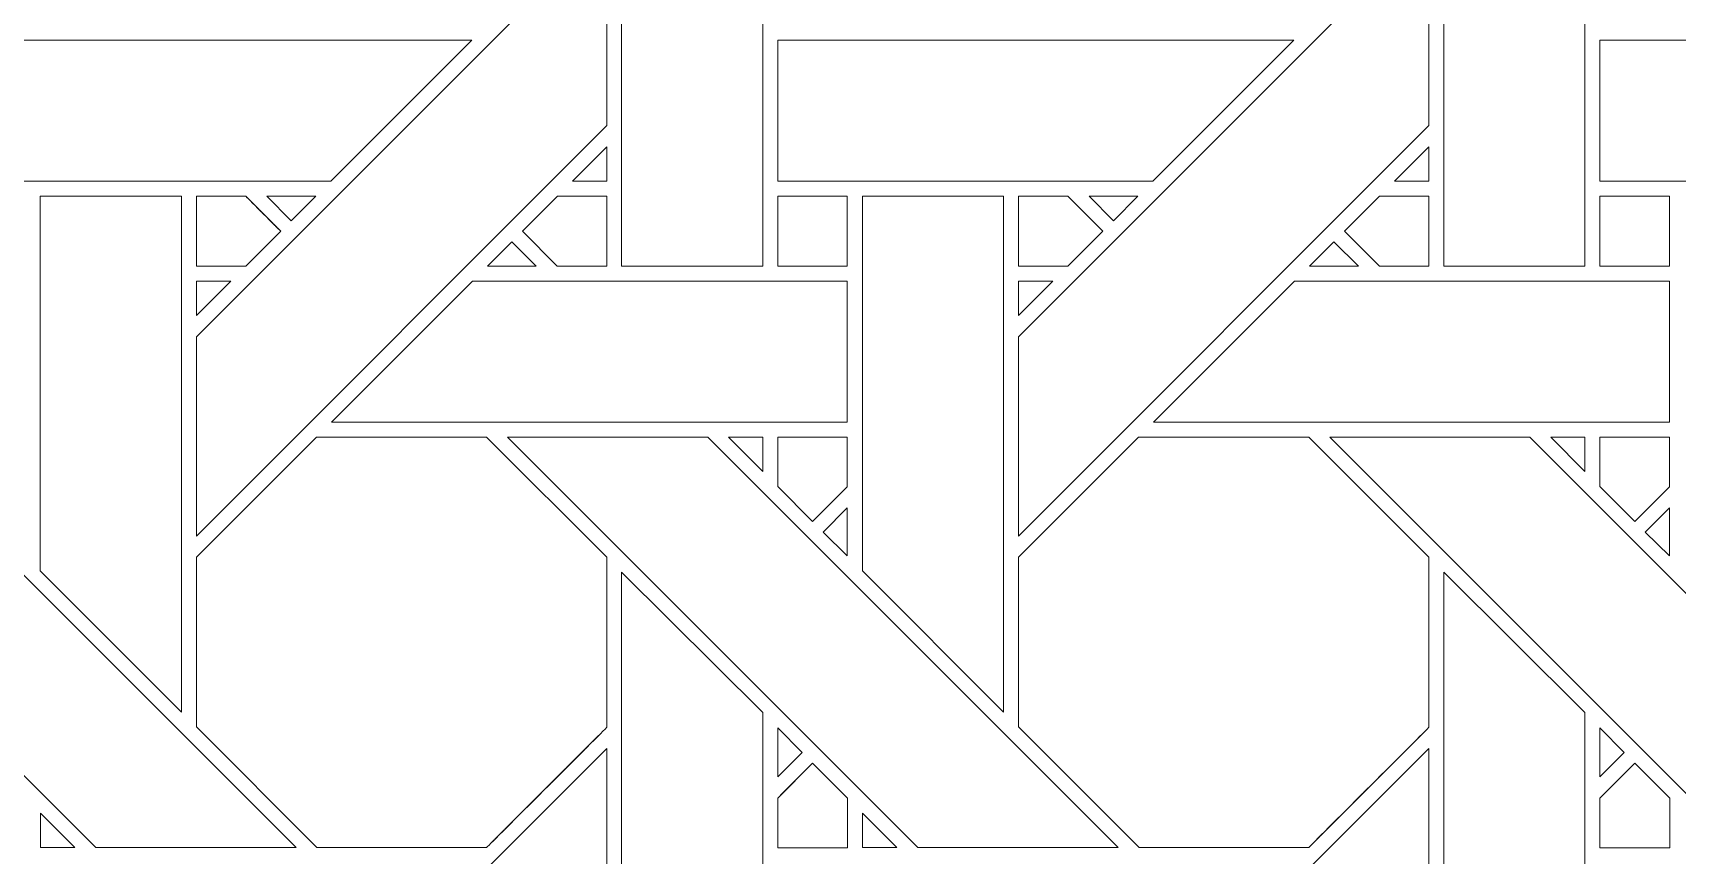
# Model space of a CAD drawing. Header units: inches. Extents: x 4.4 to 20.4, y 5.1 to 13.1.
# Drawn here: x 12.432 to 14.329, y 8.851 to 9.799 of the extents above; entities that cross this region are included whole.
import ezdxf

# ---------------------------------------------------------------- set-up
doc = ezdxf.new("R2010")
doc.units = ezdxf.units.IN
doc.header["$MEASUREMENT"] = 0
doc.layers.add('Design', color=7, linetype='Continuous', lineweight=0)

msp = doc.modelspace()

# ---------------------------------------------------------------- linework, layer by layer
at = {"layer": 'Design'}
for points, knots in [([(4.382854037814669, 13.09476386176215), (4.382854037814669, 13.09476386176215), (4.382854037814669, 5.094763861762152), (4.382854037814669, 5.094763861762152), (4.382854037814669, 5.094763861762152), (20.38285319010416, 5.094763861762152), (20.38285319010416, 5.094763861762152), (20.38285319010416, 5.094763861762152), (20.38285319010416, 13.09476386176215), (20.38285319010416, 13.09476386176215), (20.38285319010416, 13.09476386176215), (4.382854037814669, 13.09476386176215), (4.382854037814669, 13.09476386176215)], [0, 0, 0, 0, 1, 1, 1, 2, 2, 2, 3, 3, 3, 4, 4, 4, 4]), ([(5.011856282552078, 5.718260172525964), (5.011856282552078, 5.718260172525964), (19.75385687934027, 5.718260172525964), (19.75385687934027, 5.718260172525964), (19.75385687934027, 5.718260172525964), (19.75385687934027, 12.47526755099818), (19.75385687934027, 12.47526755099818), (19.75385687934027, 12.47526755099818), (5.011856282552078, 12.47526755099818), (5.011856282552078, 12.47526755099818), (5.011856282552078, 12.47526755099818), (5.011856282552078, 5.718260172525964), (5.011856282552078, 5.718260172525964)], [0, 0, 0, 0, 1, 1, 1, 2, 2, 2, 3, 3, 3, 4, 4, 4, 4]), ([(13.1112060546875, 9.530225965711805), (13.1112060546875, 9.530225965711805), (13.1112060546875, 10.12607065836588), (13.1112060546875, 10.12607065836588), (13.1112060546875, 10.12607065836588), (13.27396053738064, 9.963915506998697), (13.27396053738064, 9.963915506998697), (13.27396053738064, 9.963915506998697), (13.27396053738064, 9.530225965711805), (13.27396053738064, 9.530225965711805), (13.27396053738064, 9.530225965711805), (13.1112060546875, 9.530225965711805), (13.1112060546875, 9.530225965711805)], [0, 0, 0, 0, 1, 1, 1, 2, 2, 2, 3, 3, 3, 4, 4, 4, 4]), ([(14.05993482801652, 9.530225965711805), (14.05993482801652, 9.530225965711805), (14.05993482801652, 10.12606387668185), (14.05993482801652, 10.12606387668185), (14.05993482801652, 10.12606387668185), (14.22269015842014, 9.963915506998697), (14.22269015842014, 9.963915506998697), (14.22269015842014, 9.963915506998697), (14.22269015842014, 9.530225965711805), (14.22269015842014, 9.530225965711805), (14.22269015842014, 9.530225965711805), (14.05993482801652, 9.530225965711805), (14.05993482801652, 9.530225965711805)], [0, 0, 0, 0, 1, 1, 1, 2, 2, 2, 3, 3, 3, 4, 4, 4, 4]), ([(13.0940670437283, 9.6924565633138), (13.0940670437283, 9.6924565633138), (12.62039693196614, 9.2187991672092), (12.62039693196614, 9.2187991672092), (12.62039693196614, 9.2187991672092), (12.62039693196614, 9.44889662000868), (12.62039693196614, 9.44889662000868), (12.62039693196614, 9.44889662000868), (13.0940670437283, 9.922498914930555), (13.0940670437283, 9.922498914930555), (13.0940670437283, 9.922498914930555), (13.0940670437283, 9.6924565633138), (13.0940670437283, 9.6924565633138)], [0, 0, 0, 0, 1, 1, 1, 2, 2, 2, 3, 3, 3, 4, 4, 4, 4]), ([(14.04279666476777, 9.6924565633138), (14.04279666476777, 9.6924565633138), (13.56912655300564, 9.2187991672092), (13.56912655300564, 9.2187991672092), (13.56912655300564, 9.2187991672092), (13.56912655300564, 9.44889662000868), (13.56912655300564, 9.44889662000868), (13.56912655300564, 9.44889662000868), (14.04279666476777, 9.922492133246527), (14.04279666476777, 9.922492133246527), (14.04279666476777, 9.922492133246527), (14.04279666476777, 9.6924565633138), (14.04279666476777, 9.6924565633138)], [0, 0, 0, 0, 1, 1, 1, 2, 2, 2, 3, 3, 3, 4, 4, 4, 4]), ([(12.93825531005859, 9.790978325737846), (12.93825531005859, 9.790978325737846), (12.7755143907335, 9.62827894422743), (12.7755143907335, 9.62827894422743), (12.7755143907335, 9.62827894422743), (12.34254709879557, 9.62827894422743), (12.34254709879557, 9.62827894422743), (12.34254709879557, 9.62827894422743), (12.34254709879557, 9.790978325737846), (12.34254709879557, 9.790978325737846), (12.34254709879557, 9.790978325737846), (12.93825531005859, 9.790978325737846), (12.93825531005859, 9.790978325737846)], [0, 0, 0, 0, 1, 1, 1, 2, 2, 2, 3, 3, 3, 4, 4, 4, 4]), ([(13.88697136773003, 9.790978325737846), (13.88697136773003, 9.790978325737846), (13.724244011773, 9.62827894422743), (13.724244011773, 9.62827894422743), (13.724244011773, 9.62827894422743), (13.29127587212456, 9.62827894422743), (13.29127587212456, 9.62827894422743), (13.29127587212456, 9.62827894422743), (13.29127587212456, 9.790978325737846), (13.29127587212456, 9.790978325737846), (13.29127587212456, 9.790978325737846), (13.88697136773003, 9.790978325737846), (13.88697136773003, 9.790978325737846)], [0, 0, 0, 0, 1, 1, 1, 2, 2, 2, 3, 3, 3, 4, 4, 4, 4]), ([(14.83571370442708, 9.790978325737846), (14.83571370442708, 9.790978325737846), (14.6729736328125, 9.62827894422743), (14.6729736328125, 9.62827894422743), (14.6729736328125, 9.62827894422743), (14.24000379774305, 9.62827894422743), (14.24000379774305, 9.62827894422743), (14.24000379774305, 9.62827894422743), (14.24000379774305, 9.790978325737846), (14.24000379774305, 9.790978325737846), (14.24000379774305, 9.790978325737846), (14.83571370442708, 9.790978325737846), (14.83571370442708, 9.790978325737846)], [0, 0, 0, 0, 1, 1, 1, 2, 2, 2, 3, 3, 3, 4, 4, 4, 4]), ([(13.05430433485243, 9.628299289279513), (13.05430433485243, 9.628299289279513), (13.0940670437283, 9.668061998155382), (13.0940670437283, 9.668061998155382), (13.0940670437283, 9.668061998155382), (13.0940670437283, 9.628299289279513), (13.0940670437283, 9.628299289279513), (13.0940670437283, 9.628299289279513), (13.05430433485243, 9.628299289279513), (13.05430433485243, 9.628299289279513)], [0, 0, 0, 0, 1, 1, 1, 2, 2, 2, 3, 3, 3, 3]), ([(14.00303395589195, 9.628299289279513), (14.00303395589195, 9.628299289279513), (14.04279666476777, 9.668061998155382), (14.04279666476777, 9.668061998155382), (14.04279666476777, 9.668061998155382), (14.04279666476777, 9.628299289279513), (14.04279666476777, 9.628299289279513), (14.04279666476777, 9.628299289279513), (14.00303395589195, 9.628299289279513), (14.00303395589195, 9.628299289279513)], [0, 0, 0, 0, 1, 1, 1, 2, 2, 2, 3, 3, 3, 3]), ([(12.44034067789713, 9.178805033365885), (12.44034067789713, 9.178805033365885), (12.44034067789713, 9.611004299587673), (12.44034067789713, 9.611004299587673), (12.44034067789713, 9.611004299587673), (12.60324520534939, 9.611004299587673), (12.60324520534939, 9.611004299587673), (12.60324520534939, 9.611004299587673), (12.60324520534939, 9.015894571940104), (12.60324520534939, 9.015894571940104), (12.60324520534939, 9.015894571940104), (12.44034067789713, 9.178805033365885), (12.44034067789713, 9.178805033365885)], [0, 0, 0, 0, 1, 1, 1, 2, 2, 2, 3, 3, 3, 4, 4, 4, 4]), ([(12.62039099799262, 9.530250549316406), (12.62039099799262, 9.530250549316406), (12.62039099799262, 9.611022101508246), (12.62039099799262, 9.611022101508246), (12.62039099799262, 9.611022101508246), (12.67745632595486, 9.611022101508246), (12.67745632595486, 9.611022101508246), (12.68259514702691, 9.605910407172308), (12.71336619059244, 9.5750978257921), (12.71779039171007, 9.570673624674479), (12.71779039171007, 9.570673624674479), (12.67736392550998, 9.530250549316406), (12.67736392550998, 9.530250549316406), (12.67736392550998, 9.530250549316406), (12.62039099799262, 9.530250549316406), (12.62039099799262, 9.530250549316406)], [0, 0, 0, 0, 1, 1, 1, 2, 2, 2, 3, 3, 3, 4, 4, 4, 5, 5, 5, 5]), ([(12.71779039171007, 9.570673624674479), (12.71779039171007, 9.570673624674479), (12.67736392550998, 9.530250549316406), (12.67736392550998, 9.530250549316406), (12.67736392550998, 9.530250549316406), (12.62039099799262, 9.530250549316406), (12.62039099799262, 9.530250549316406), (12.62039099799262, 9.530250549316406), (12.62039099799262, 9.611022101508246), (12.62039099799262, 9.611022101508246), (12.62039099799262, 9.611022101508246), (12.67745632595486, 9.611022101508246), (12.67745632595486, 9.611022101508246), (12.68277825249566, 9.605733235677082), (12.71358405219184, 9.574879964192707), (12.71779039171007, 9.570673624674479)], [0, 0, 0, 0, 1, 1, 1, 2, 2, 2, 3, 3, 3, 4, 4, 4, 5, 5, 5, 5]), ([(12.70182885064019, 9.611004299587673), (12.70182885064019, 9.611004299587673), (12.75828128390842, 9.611004299587673), (12.75828128390842, 9.611004299587673), (12.75828128390842, 9.611004299587673), (12.73000759548611, 9.582825554741753), (12.73000759548611, 9.582825554741753), (12.73000759548611, 9.582825554741753), (12.70182885064019, 9.611004299587673), (12.70182885064019, 9.611004299587673)], [0, 0, 0, 0, 1, 1, 1, 2, 2, 2, 3, 3, 3, 3]), ([(13.03695593939887, 9.530240376790363), (13.03695593939887, 9.530240376790363), (12.99659389919705, 9.570619371202257), (12.99659389919705, 9.570619371202257), (12.99659389919705, 9.570619371202257), (13.03702375623915, 9.611045837402344), (13.03702375623915, 9.611045837402344), (13.03702375623915, 9.611045837402344), (13.09406450059678, 9.611045837402344), (13.09406450059678, 9.611045837402344), (13.09406450059678, 9.611045837402344), (13.09406450059678, 9.530240376790363), (13.09406450059678, 9.530240376790363), (13.09406450059678, 9.530240376790363), (13.03695593939887, 9.530240376790363), (13.03695593939887, 9.530240376790363)], [0, 0, 0, 0, 1, 1, 1, 2, 2, 2, 3, 3, 3, 4, 4, 4, 5, 5, 5, 5]), ([(13.09406450059678, 9.611045837402344), (13.09406450059678, 9.611045837402344), (13.09406450059678, 9.530240376790363), (13.09406450059678, 9.530240376790363), (13.09406450059678, 9.530240376790363), (13.03695593939887, 9.530240376790363), (13.03695593939887, 9.530240376790363), (13.03695593939887, 9.530240376790363), (12.99659389919705, 9.570619371202257), (12.99659389919705, 9.570619371202257), (12.99659389919705, 9.570619371202257), (13.03702375623915, 9.611045837402344), (13.03702375623915, 9.611045837402344), (13.03702375623915, 9.611045837402344), (13.09406450059678, 9.611045837402344), (13.09406450059678, 9.611045837402344)], [0, 0, 0, 0, 1, 1, 1, 2, 2, 2, 3, 3, 3, 4, 4, 4, 5, 5, 5, 5]), ([(13.29126993815104, 9.530240376790363), (13.29126993815104, 9.530240376790363), (13.29126993815104, 9.611022101508246), (13.29126993815104, 9.611022101508246), (13.29126993815104, 9.611022101508246), (13.37151760525173, 9.611022101508246), (13.37151760525173, 9.611022101508246), (13.37151760525173, 9.611022101508246), (13.37151760525173, 9.530240376790363), (13.37151760525173, 9.530240376790363), (13.37151760525173, 9.530240376790363), (13.29126993815104, 9.530240376790363), (13.29126993815104, 9.530240376790363)], [0, 0, 0, 0, 1, 1, 1, 2, 2, 2, 3, 3, 3, 4, 4, 4, 4]), ([(13.37151760525173, 9.611022101508246), (13.37151760525173, 9.611022101508246), (13.37151760525173, 9.530240376790363), (13.37151760525173, 9.530240376790363), (13.37151760525173, 9.530240376790363), (13.29126993815104, 9.530240376790363), (13.29126993815104, 9.530240376790363), (13.29126993815104, 9.530240376790363), (13.29126993815104, 9.611022101508246), (13.29126993815104, 9.611022101508246), (13.29126993815104, 9.611022101508246), (13.37151760525173, 9.611022101508246), (13.37151760525173, 9.611022101508246)], [0, 0, 0, 0, 1, 1, 1, 2, 2, 2, 3, 3, 3, 4, 4, 4, 4]), ([(13.38905673556857, 9.178811815049913), (13.38905673556857, 9.178811815049913), (13.38905673556857, 9.611004299587673), (13.38905673556857, 9.611004299587673), (13.38905673556857, 9.611004299587673), (13.55197397867838, 9.611004299587673), (13.55197397867838, 9.611004299587673), (13.55197397867838, 9.611004299587673), (13.55197397867838, 9.015894571940104), (13.55197397867838, 9.015894571940104), (13.55197397867838, 9.015894571940104), (13.38905673556857, 9.178811815049913), (13.38905673556857, 9.178811815049913)], [0, 0, 0, 0, 1, 1, 1, 2, 2, 2, 3, 3, 3, 4, 4, 4, 4]), ([(13.56912824842665, 9.530250549316406), (13.56912824842665, 9.530250549316406), (13.56912824842665, 9.611022101508246), (13.56912824842665, 9.611022101508246), (13.56912824842665, 9.611022101508246), (13.62619272867838, 9.611022101508246), (13.62619272867838, 9.611022101508246), (13.63133154975043, 9.605910407172308), (13.66210344102647, 9.5750978257921), (13.66652764214409, 9.570673624674479), (13.66652764214409, 9.570673624674479), (13.62610117594401, 9.530250549316406), (13.62610117594401, 9.530250549316406), (13.62610117594401, 9.530250549316406), (13.56912824842665, 9.530250549316406), (13.56912824842665, 9.530250549316406)], [0, 0, 0, 0, 1, 1, 1, 2, 2, 2, 3, 3, 3, 4, 4, 4, 5, 5, 5, 5]), ([(13.66652764214409, 9.570673624674479), (13.66652764214409, 9.570673624674479), (13.62610117594401, 9.530250549316406), (13.62610117594401, 9.530250549316406), (13.62610117594401, 9.530250549316406), (13.56912824842665, 9.530250549316406), (13.56912824842665, 9.530250549316406), (13.56912824842665, 9.530250549316406), (13.56912824842665, 9.611022101508246), (13.56912824842665, 9.611022101508246), (13.56912824842665, 9.611022101508246), (13.62619272867838, 9.611022101508246), (13.62619272867838, 9.611022101508246), (13.6313247680664, 9.605917188856337), (13.66208987765842, 9.575104607476128), (13.66652764214409, 9.570673624674479)], [0, 0, 0, 0, 1, 1, 1, 2, 2, 2, 3, 3, 3, 4, 4, 4, 5, 5, 5, 5]), ([(13.65054406060113, 9.611004299587673), (13.65054406060113, 9.611004299587673), (13.70701005723741, 9.611004299587673), (13.70701005723741, 9.611004299587673), (13.70701005723741, 9.611004299587673), (13.6787363688151, 9.582825554741753), (13.6787363688151, 9.582825554741753), (13.6787363688151, 9.582825554741753), (13.65054406060113, 9.611004299587673), (13.65054406060113, 9.611004299587673)], [0, 0, 0, 0, 1, 1, 1, 2, 2, 2, 3, 3, 3, 3]), ([(13.98569234212237, 9.530240376790363), (13.98569234212237, 9.530240376790363), (13.9453311496311, 9.570619371202257), (13.9453311496311, 9.570619371202257), (13.9453311496311, 9.570619371202257), (13.9857610066732, 9.611045837402344), (13.9857610066732, 9.611045837402344), (13.9857610066732, 9.611045837402344), (14.04280175103084, 9.611045837402344), (14.04280175103084, 9.611045837402344), (14.04280175103084, 9.611045837402344), (14.04280175103084, 9.530240376790363), (14.04280175103084, 9.530240376790363), (14.04280175103084, 9.530240376790363), (13.98569234212237, 9.530240376790363), (13.98569234212237, 9.530240376790363)], [0, 0, 0, 0, 1, 1, 1, 2, 2, 2, 3, 3, 3, 4, 4, 4, 5, 5, 5, 5]), ([(14.04280175103084, 9.530240376790363), (14.04280175103084, 9.530240376790363), (13.98569234212237, 9.530240376790363), (13.98569234212237, 9.530240376790363), (13.98569234212237, 9.530240376790363), (13.9453311496311, 9.570619371202257), (13.9453311496311, 9.570619371202257), (13.9453311496311, 9.570619371202257), (13.9857610066732, 9.611045837402344), (13.9857610066732, 9.611045837402344), (13.9857610066732, 9.611045837402344), (14.04280175103084, 9.611045837402344), (14.04280175103084, 9.611045837402344), (14.04280175103084, 9.611045837402344), (14.04280175103084, 9.530240376790363), (14.04280175103084, 9.530240376790363)], [0, 0, 0, 0, 1, 1, 1, 2, 2, 2, 3, 3, 3, 4, 4, 4, 5, 5, 5, 5]), ([(14.24000549316403, 9.53023698594835), (14.24000549316403, 9.53023698594835), (14.24000549316403, 9.611022101508246), (14.24000549316403, 9.611022101508246), (14.24000549316403, 9.611022101508246), (14.32025316026473, 9.611022101508246), (14.32025316026473, 9.611022101508246), (14.32025316026473, 9.611022101508246), (14.32025316026473, 9.53023698594835), (14.32025316026473, 9.53023698594835), (14.32025316026473, 9.53023698594835), (14.24000549316403, 9.53023698594835), (14.24000549316403, 9.53023698594835)], [0, 0, 0, 0, 1, 1, 1, 2, 2, 2, 3, 3, 3, 4, 4, 4, 4]), ([(14.24000549316403, 9.53023698594835), (14.24000549316403, 9.53023698594835), (14.24000549316403, 9.611022101508246), (14.24000549316403, 9.611022101508246), (14.24000549316403, 9.611022101508246), (14.32025316026473, 9.611022101508246), (14.32025316026473, 9.611022101508246), (14.32025316026473, 9.611022101508246), (14.32025316026473, 9.53023698594835), (14.32025316026473, 9.53023698594835), (14.32025316026473, 9.53023698594835), (14.24000549316403, 9.53023698594835), (14.24000549316403, 9.53023698594835)], [0, 0, 0, 0, 1, 1, 1, 2, 2, 2, 3, 3, 3, 4, 4, 4, 4]), ([(13.01273091634114, 9.530225965711805), (13.01273091634114, 9.530225965711805), (12.95622422960069, 9.530225965711805), (12.95622422960069, 9.530225965711805), (12.95622422960069, 9.530225965711805), (12.98448435465495, 9.558486090766058), (12.98448435465495, 9.558486090766058), (12.98448435465495, 9.558486090766058), (13.01273091634114, 9.530225965711805), (13.01273091634114, 9.530225965711805)], [0, 0, 0, 0, 1, 1, 1, 2, 2, 2, 3, 3, 3, 3]), ([(13.90495300292971, 9.530225965711805), (13.90495300292971, 9.530225965711805), (13.93321397569444, 9.558486090766058), (13.93321397569444, 9.558486090766058), (13.93321397569444, 9.558486090766058), (13.96146053738069, 9.530225965711805), (13.96146053738069, 9.530225965711805), (13.96146053738069, 9.530225965711805), (13.90495300292971, 9.530225965711805), (13.90495300292971, 9.530225965711805)], [0, 0, 0, 0, 1, 1, 1, 2, 2, 2, 3, 3, 3, 3]), ([(12.66022830539279, 9.513094584147135), (12.66022830539279, 9.513094584147135), (12.62039693196614, 9.473263210720486), (12.62039693196614, 9.473263210720486), (12.62039693196614, 9.473263210720486), (12.62039693196614, 9.513094584147135), (12.62039693196614, 9.513094584147135), (12.62039693196614, 9.513094584147135), (12.66022830539279, 9.513094584147135), (12.66022830539279, 9.513094584147135)], [0, 0, 0, 0, 1, 1, 1, 2, 2, 2, 3, 3, 3, 3]), ([(13.37152353922526, 9.513086954752604), (13.37152353922526, 9.513086954752604), (13.37152353922526, 9.350285000271265), (13.37152353922526, 9.350285000271265), (13.37152353922526, 9.350285000271265), (12.77623664008246, 9.350285000271265), (12.77623664008246, 9.350285000271265), (12.77623664008246, 9.350285000271265), (12.93908606635199, 9.513086954752604), (12.93908606635199, 9.513086954752604), (12.93908606635199, 9.513086954752604), (13.37152353922526, 9.513086954752604), (13.37152353922526, 9.513086954752604)], [0, 0, 0, 0, 1, 1, 1, 2, 2, 2, 3, 3, 3, 4, 4, 4, 4]), ([(13.60895707872179, 9.513094584147135), (13.60895707872179, 9.513094584147135), (13.56912655300564, 9.473263210720486), (13.56912655300564, 9.473263210720486), (13.56912655300564, 9.473263210720486), (13.56912655300564, 9.513094584147135), (13.56912655300564, 9.513094584147135), (13.56912655300564, 9.513094584147135), (13.60895707872179, 9.513094584147135), (13.60895707872179, 9.513094584147135)], [0, 0, 0, 0, 1, 1, 1, 2, 2, 2, 3, 3, 3, 3]), ([(14.32025146484375, 9.513086954752604), (14.32025146484375, 9.513086954752604), (14.32025146484375, 9.350285000271265), (14.32025146484375, 9.350285000271265), (14.32025146484375, 9.350285000271265), (13.72496541341146, 9.350285000271265), (13.72496541341146, 9.350285000271265), (13.72496541341146, 9.350285000271265), (13.88781483968099, 9.513086954752604), (13.88781483968099, 9.513086954752604), (13.88781483968099, 9.513086954752604), (14.32025146484375, 9.513086954752604), (14.32025146484375, 9.513086954752604)], [0, 0, 0, 0, 1, 1, 1, 2, 2, 2, 3, 3, 3, 4, 4, 4, 4]), ([(12.73541174994574, 8.8594970703125), (12.73541174994574, 8.8594970703125), (12.50438944498698, 8.8594970703125), (12.50438944498698, 8.8594970703125), (12.50438944498698, 8.8594970703125), (12.03081427680121, 9.33314683702257), (12.03081427680121, 9.33314683702257), (12.03081427680121, 9.33314683702257), (12.26176198323567, 9.33314683702257), (12.26176198323567, 9.33314683702257), (12.26176198323567, 9.33314683702257), (12.73541174994574, 8.8594970703125), (12.73541174994574, 8.8594970703125)], [0, 0, 0, 0, 1, 1, 1, 2, 2, 2, 3, 3, 3, 4, 4, 4, 4]), ([(12.95534006754557, 8.8595216539171), (12.95534006754557, 8.8595216539171), (12.75963677300347, 8.8595216539171), (12.75963677300347, 8.8595216539171), (12.75963677300347, 8.8595216539171), (12.62039099799262, 8.998763190375433), (12.62039099799262, 8.998763190375433), (12.62039099799262, 8.998763190375433), (12.62039099799262, 9.194423251681856), (12.62039099799262, 9.194423251681856), (12.62039099799262, 9.194423251681856), (12.75909508599175, 9.333144293891058), (12.75909508599175, 9.333144293891058), (12.75909508599175, 9.333144293891058), (12.95530615912543, 9.333144293891058), (12.95530615912543, 9.333144293891058), (12.95530615912543, 9.333144293891058), (13.09405093722873, 9.19442664252387), (13.09405093722873, 9.19442664252387), (13.09405093722873, 9.19442664252387), (13.09405093722873, 8.998208787706163), (13.09405093722873, 8.998208787706163), (13.07625240749783, 8.9802737765842), (12.96432495117187, 8.868533664279514), (12.95534006754557, 8.8595216539171)], [0, 0, 0, 0, 1, 1, 1, 2, 2, 2, 3, 3, 3, 4, 4, 4, 5, 5, 5, 6, 6, 6, 7, 7, 7, 8, 8, 8, 8]), ([(12.95530615912543, 9.333144293891058), (12.95530615912543, 9.333144293891058), (13.09405093722873, 9.19442664252387), (13.09405093722873, 9.19442664252387), (13.09405093722873, 9.19442664252387), (13.09405093722873, 8.998208787706163), (13.09405093722873, 8.998208787706163), (13.07593282063802, 8.97995418972439), (12.96409352620442, 8.868287828233507), (12.95534006754557, 8.8595216539171), (12.95534006754557, 8.8595216539171), (12.75963677300347, 8.8595216539171), (12.75963677300347, 8.8595216539171), (12.75963677300347, 8.8595216539171), (12.62039099799262, 8.998763190375433), (12.62039099799262, 8.998763190375433), (12.62039099799262, 8.998763190375433), (12.62039099799262, 9.194423251681856), (12.62039099799262, 9.194423251681856), (12.62039099799262, 9.194423251681856), (12.75909508599175, 9.333144293891058), (12.75909508599175, 9.333144293891058), (12.75909508599175, 9.333144293891058), (12.95530615912543, 9.333144293891058), (12.95530615912543, 9.333144293891058)], [0, 0, 0, 0, 1, 1, 1, 2, 2, 2, 3, 3, 3, 4, 4, 4, 5, 5, 5, 6, 6, 6, 7, 7, 7, 8, 8, 8, 8]), ([(13.68414052327474, 8.8594970703125), (13.68414052327474, 8.8594970703125), (13.45310465494791, 8.8594970703125), (13.45310465494791, 8.8594970703125), (13.45310465494791, 8.8594970703125), (12.97954305013021, 9.33314683702257), (12.97954305013021, 9.33314683702257), (12.97954305013021, 9.33314683702257), (13.21048397488064, 9.33314683702257), (13.21048397488064, 9.33314683702257), (13.21048397488064, 9.33314683702257), (13.68414052327474, 8.8594970703125), (13.68414052327474, 8.8594970703125)], [0, 0, 0, 0, 1, 1, 1, 2, 2, 2, 3, 3, 3, 4, 4, 4, 4]), ([(13.23460557725694, 9.333140055338541), (13.23460557725694, 9.333140055338541), (13.27405548095703, 9.333140055338541), (13.27405548095703, 9.333140055338541), (13.27405548095703, 9.333140055338541), (13.27405548095703, 9.29330868191189), (13.27405548095703, 9.29330868191189), (13.27405548095703, 9.29330868191189), (13.23460557725694, 9.333140055338541), (13.23460557725694, 9.333140055338541)], [0, 0, 0, 0, 1, 1, 1, 2, 2, 2, 3, 3, 3, 3]), ([(13.29125637478298, 9.275953504774305), (13.29125637478298, 9.275953504774305), (13.29125637478298, 9.333161248101128), (13.29125637478298, 9.333161248101128), (13.29125637478298, 9.333161248101128), (13.37151760525173, 9.333161248101128), (13.37151760525173, 9.333161248101128), (13.37151760525173, 9.333161248101128), (13.37151760525173, 9.2755618625217), (13.37151760525173, 9.2755618625217), (13.37151760525173, 9.2755618625217), (13.33158026801215, 9.23561520046658), (13.33158026801215, 9.23561520046658), (13.33158026801215, 9.23561520046658), (13.29125637478298, 9.275953504774305), (13.29125637478298, 9.275953504774305)], [0, 0, 0, 0, 1, 1, 1, 2, 2, 2, 3, 3, 3, 4, 4, 4, 5, 5, 5, 5]), ([(13.37151760525173, 9.2755618625217), (13.37151760525173, 9.2755618625217), (13.33158026801215, 9.23561520046658), (13.33158026801215, 9.23561520046658), (13.33158026801215, 9.23561520046658), (13.29125637478298, 9.275953504774305), (13.29125637478298, 9.275953504774305), (13.29125637478298, 9.275953504774305), (13.29125637478298, 9.333161248101128), (13.29125637478298, 9.333161248101128), (13.29125637478298, 9.333161248101128), (13.37151760525173, 9.333161248101128), (13.37151760525173, 9.333161248101128), (13.37151760525173, 9.333161248101128), (13.37151760525173, 9.2755618625217), (13.37151760525173, 9.2755618625217)], [0, 0, 0, 0, 1, 1, 1, 2, 2, 2, 3, 3, 3, 4, 4, 4, 5, 5, 5, 5]), ([(13.90407731797957, 8.8595216539171), (13.90407731797957, 8.8595216539171), (13.70837317572699, 8.8595216539171), (13.70837317572699, 8.8595216539171), (13.70837317572699, 8.8595216539171), (13.56912824842665, 8.998759799533419), (13.56912824842665, 8.998759799533419), (13.56912824842665, 8.998759799533419), (13.56912824842665, 9.19442664252387), (13.56912824842665, 9.19442664252387), (13.56912824842665, 9.19442664252387), (13.70783233642578, 9.333144293891058), (13.70783233642578, 9.333144293891058), (13.70783233642578, 9.333144293891058), (13.90404340955943, 9.333144293891058), (13.90404340955943, 9.333144293891058), (13.90404340955943, 9.333144293891058), (14.04278818766278, 9.194423251681856), (14.04278818766278, 9.194423251681856), (14.04278818766278, 9.194423251681856), (14.04278818766278, 8.998208787706163), (14.04278818766278, 8.998208787706163), (14.02498881022138, 8.9802737765842), (13.91306220160598, 8.868533664279514), (13.90407731797957, 8.8595216539171)], [0, 0, 0, 0, 1, 1, 1, 2, 2, 2, 3, 3, 3, 4, 4, 4, 5, 5, 5, 6, 6, 6, 7, 7, 7, 8, 8, 8, 8]), ([(14.04278818766278, 9.194423251681856), (14.04278818766278, 9.194423251681856), (14.04278818766278, 8.998208787706163), (14.04278818766278, 8.998208787706163), (14.02458784315318, 8.979871961805555), (13.91276211208765, 8.868220011393229), (13.90407731797957, 8.8595216539171), (13.90407731797957, 8.8595216539171), (13.70837317572699, 8.8595216539171), (13.70837317572699, 8.8595216539171), (13.70837317572699, 8.8595216539171), (13.56912824842665, 8.998759799533419), (13.56912824842665, 8.998759799533419), (13.56912824842665, 8.998759799533419), (13.56912824842665, 9.19442664252387), (13.56912824842665, 9.19442664252387), (13.56912824842665, 9.19442664252387), (13.70783233642578, 9.333144293891058), (13.70783233642578, 9.333144293891058), (13.70783233642578, 9.333144293891058), (13.90404340955943, 9.333144293891058), (13.90404340955943, 9.333144293891058), (13.90404340955943, 9.333144293891058), (14.04278818766278, 9.194423251681856), (14.04278818766278, 9.194423251681856)], [0, 0, 0, 0, 1, 1, 1, 2, 2, 2, 3, 3, 3, 4, 4, 4, 5, 5, 5, 6, 6, 6, 7, 7, 7, 8, 8, 8, 8]), ([(14.63287014431431, 8.8594970703125), (14.63287014431431, 8.8594970703125), (14.40183342827693, 8.8594970703125), (14.40183342827693, 8.8594970703125), (14.40183342827693, 8.8594970703125), (13.92827182345917, 9.33314683702257), (13.92827182345917, 9.33314683702257), (13.92827182345917, 9.33314683702257), (14.15921190049916, 9.33314683702257), (14.15921190049916, 9.33314683702257), (14.15921190049916, 9.33314683702257), (14.63287014431431, 8.8594970703125), (14.63287014431431, 8.8594970703125)], [0, 0, 0, 0, 1, 1, 1, 2, 2, 2, 3, 3, 3, 4, 4, 4, 4]), ([(14.18333435058596, 9.333140055338541), (14.18333435058596, 9.333140055338541), (14.22278510199652, 9.333140055338541), (14.22278510199652, 9.333140055338541), (14.22278510199652, 9.333140055338541), (14.22278510199652, 9.29330868191189), (14.22278510199652, 9.29330868191189), (14.22278510199652, 9.29330868191189), (14.18333435058596, 9.333140055338541), (14.18333435058596, 9.333140055338541)], [0, 0, 0, 0, 1, 1, 1, 2, 2, 2, 3, 3, 3, 3]), ([(14.23998514811195, 9.275953504774305), (14.23998514811195, 9.275953504774305), (14.23998514811195, 9.333161248101128), (14.23998514811195, 9.333161248101128), (14.23998514811195, 9.333161248101128), (14.32025316026473, 9.333161248101128), (14.32025316026473, 9.333161248101128), (14.32025316026473, 9.333161248101128), (14.32025316026473, 9.2755618625217), (14.32025316026473, 9.2755618625217), (14.32025316026473, 9.2755618625217), (14.28031751844625, 9.23561520046658), (14.28031751844625, 9.23561520046658), (14.28031751844625, 9.23561520046658), (14.23998514811195, 9.275953504774305), (14.23998514811195, 9.275953504774305)], [0, 0, 0, 0, 1, 1, 1, 2, 2, 2, 3, 3, 3, 4, 4, 4, 5, 5, 5, 5]), ([(14.28031751844625, 9.23561520046658), (14.28031751844625, 9.23561520046658), (14.23998514811195, 9.275953504774305), (14.23998514811195, 9.275953504774305), (14.23998514811195, 9.275953504774305), (14.23998514811195, 9.333161248101128), (14.23998514811195, 9.333161248101128), (14.23998514811195, 9.333161248101128), (14.32025316026473, 9.333161248101128), (14.32025316026473, 9.333161248101128), (14.32025316026473, 9.333161248101128), (14.32025316026473, 9.2755618625217), (14.32025316026473, 9.2755618625217), (14.32025316026473, 9.2755618625217), (14.28031751844625, 9.23561520046658), (14.28031751844625, 9.23561520046658)], [0, 0, 0, 0, 1, 1, 1, 2, 2, 2, 3, 3, 3, 4, 4, 4, 5, 5, 5, 5]), ([(13.37152353922526, 9.251307169596354), (13.37152353922526, 9.251307169596354), (13.37152353922526, 9.19614071316189), (13.37152353922526, 9.19614071316189), (13.37152353922526, 9.19614071316189), (13.34375339084201, 9.22352345784505), (13.34375339084201, 9.22352345784505), (13.34375339084201, 9.22352345784505), (13.37152353922526, 9.251307169596354), (13.37152353922526, 9.251307169596354)], [0, 0, 0, 0, 1, 1, 1, 2, 2, 2, 3, 3, 3, 3]), ([(14.32025146484375, 9.251307169596354), (14.32025146484375, 9.251307169596354), (14.32025146484375, 9.19614071316189), (14.32025146484375, 9.19614071316189), (14.32025146484375, 9.19614071316189), (14.29248216417098, 9.22352345784505), (14.29248216417098, 9.22352345784505), (14.29248216417098, 9.22352345784505), (14.32025146484375, 9.251307169596354), (14.32025146484375, 9.251307169596354)], [0, 0, 0, 0, 1, 1, 1, 2, 2, 2, 3, 3, 3, 3]), ([(13.27396053738064, 9.015193515353731), (13.27396053738064, 9.015193515353731), (13.27396053738064, 8.581497192382812), (13.27396053738064, 8.581497192382812), (13.27396053738064, 8.581497192382812), (13.1112060546875, 8.581497192382812), (13.1112060546875, 8.581497192382812), (13.1112060546875, 8.581497192382812), (13.1112060546875, 9.17734188503689), (13.1112060546875, 9.17734188503689), (13.1112060546875, 9.17734188503689), (13.27396053738064, 9.015193515353731), (13.27396053738064, 9.015193515353731)], [0, 0, 0, 0, 1, 1, 1, 2, 2, 2, 3, 3, 3, 4, 4, 4, 4]), ([(14.22269015842014, 9.015186733669704), (14.22269015842014, 9.015186733669704), (14.22269015842014, 8.581497192382812), (14.22269015842014, 8.581497192382812), (14.22269015842014, 8.581497192382812), (14.05993482801652, 8.581497192382812), (14.05993482801652, 8.581497192382812), (14.05993482801652, 8.581497192382812), (14.05993482801652, 9.177335103352863), (14.05993482801652, 9.177335103352863), (14.05993482801652, 9.177335103352863), (14.22269015842014, 9.015186733669704), (14.22269015842014, 9.015186733669704)], [0, 0, 0, 0, 1, 1, 1, 2, 2, 2, 3, 3, 3, 4, 4, 4, 4]), ([(13.29127587212456, 8.940935770670572), (13.29127587212456, 8.940935770670572), (13.29127587212456, 8.997694227430555), (13.29127587212456, 8.997694227430555), (13.29127587212456, 8.997694227430555), (13.31945461697048, 8.969113667805988), (13.31945461697048, 8.969113667805988), (13.31945461697048, 8.969113667805988), (13.29127587212456, 8.940935770670572), (13.29127587212456, 8.940935770670572)], [0, 0, 0, 0, 1, 1, 1, 2, 2, 2, 3, 3, 3, 3]), ([(14.24000379774305, 8.940928988986544), (14.24000379774305, 8.940928988986544), (14.24000379774305, 8.997694227430555), (14.24000379774305, 8.997694227430555), (14.24000379774305, 8.997694227430555), (14.26818339029945, 8.969113667805988), (14.26818339029945, 8.969113667805988), (14.26818339029945, 8.969113667805988), (14.24000379774305, 8.940928988986544), (14.24000379774305, 8.940928988986544)], [0, 0, 0, 0, 1, 1, 1, 2, 2, 2, 3, 3, 3, 3]), ([(12.62039693196614, 8.500173780653212), (12.62039693196614, 8.500173780653212), (13.0940670437283, 8.973776075575087), (13.0940670437283, 8.973776075575087), (13.0940670437283, 8.973776075575087), (13.0940670437283, 8.743726942274305), (13.0940670437283, 8.743726942274305), (13.0940670437283, 8.743726942274305), (12.62039693196614, 8.270077175564236), (12.62039693196614, 8.270077175564236), (12.62039693196614, 8.270077175564236), (12.62039693196614, 8.500173780653212), (12.62039693196614, 8.500173780653212)], [0, 0, 0, 0, 1, 1, 1, 2, 2, 2, 3, 3, 3, 4, 4, 4, 4]), ([(13.29126993815104, 8.85928005642361), (13.29126993815104, 8.85928005642361), (13.29126993815104, 8.916563245985243), (13.29126993815104, 8.916563245985243), (13.29126993815104, 8.916563245985243), (13.33160146077474, 8.956900702582464), (13.33160146077474, 8.956900702582464), (13.33160146077474, 8.956900702582464), (13.3719253540039, 8.916573418511282), (13.3719253540039, 8.916573418511282), (13.3719253540039, 8.916573418511282), (13.3719253540039, 8.85928005642361), (13.3719253540039, 8.85928005642361), (13.3719253540039, 8.85928005642361), (13.29126993815104, 8.85928005642361), (13.29126993815104, 8.85928005642361)], [0, 0, 0, 0, 1, 1, 1, 2, 2, 2, 3, 3, 3, 4, 4, 4, 5, 5, 5, 5]), ([(13.29733361138238, 8.922598944769964), (13.29733361138238, 8.922598944769964), (13.33160146077474, 8.956900702582464), (13.33160146077474, 8.956900702582464), (13.33160146077474, 8.956900702582464), (13.3719253540039, 8.916573418511282), (13.3719253540039, 8.916573418511282), (13.3719253540039, 8.916573418511282), (13.3719253540039, 8.85928005642361), (13.3719253540039, 8.85928005642361), (13.3719253540039, 8.85928005642361), (13.29126993815104, 8.85928005642361), (13.29126993815104, 8.85928005642361), (13.29126993815104, 8.85928005642361), (13.29126993815104, 8.916563245985243), (13.29126993815104, 8.916563245985243), (13.29126993815104, 8.916563245985243), (13.29733361138238, 8.922598944769964), (13.29733361138238, 8.922598944769964)], [0, 0, 0, 0, 1, 1, 1, 2, 2, 2, 3, 3, 3, 4, 4, 4, 5, 5, 5, 6, 6, 6, 6]), ([(13.56912655300564, 8.500173780653212), (13.56912655300564, 8.500173780653212), (14.04279666476777, 8.973762512207031), (14.04279666476777, 8.973762512207031), (14.04279666476777, 8.973762512207031), (14.04279666476777, 8.743726942274305), (14.04279666476777, 8.743726942274305), (14.04279666476777, 8.743726942274305), (13.56912655300564, 8.270077175564236), (13.56912655300564, 8.270077175564236), (13.56912655300564, 8.270077175564236), (13.56912655300564, 8.500173780653212), (13.56912655300564, 8.500173780653212)], [0, 0, 0, 0, 1, 1, 1, 2, 2, 2, 3, 3, 3, 4, 4, 4, 4]), ([(14.24000549316403, 8.85928005642361), (14.24000549316403, 8.85928005642361), (14.24000549316403, 8.916566636827257), (14.24000549316403, 8.916566636827257), (14.24000549316403, 8.916566636827257), (14.28033108181431, 8.95689731174045), (14.28033108181431, 8.95689731174045), (14.28033108181431, 8.95689731174045), (14.3206617567275, 8.916573418511282), (14.3206617567275, 8.916573418511282), (14.3206617567275, 8.916573418511282), (14.3206617567275, 8.85928005642361), (14.3206617567275, 8.85928005642361), (14.3206617567275, 8.85928005642361), (14.24000549316403, 8.85928005642361), (14.24000549316403, 8.85928005642361)], [0, 0, 0, 0, 1, 1, 1, 2, 2, 2, 3, 3, 3, 4, 4, 4, 5, 5, 5, 5]), ([(14.24000549316403, 8.916566636827257), (14.24000549316403, 8.916566636827257), (14.28033108181431, 8.95689731174045), (14.28033108181431, 8.95689731174045), (14.28033108181431, 8.95689731174045), (14.3206617567275, 8.916573418511282), (14.3206617567275, 8.916573418511282), (14.3206617567275, 8.916573418511282), (14.3206617567275, 8.85928005642361), (14.3206617567275, 8.85928005642361), (14.3206617567275, 8.85928005642361), (14.24000549316403, 8.85928005642361), (14.24000549316403, 8.85928005642361), (14.24000549316403, 8.85928005642361), (14.24000549316403, 8.916566636827257), (14.24000549316403, 8.916566636827257)], [0, 0, 0, 0, 1, 1, 1, 2, 2, 2, 3, 3, 3, 4, 4, 4, 5, 5, 5, 5]), ([(12.44045003255208, 8.859490288628471), (12.44045003255208, 8.859490288628471), (12.44045003255208, 8.899286905924479), (12.44045003255208, 8.899286905924479), (12.44045003255208, 8.899286905924479), (12.48018561469184, 8.859490288628471), (12.48018561469184, 8.859490288628471), (12.48018561469184, 8.859490288628471), (12.44045003255208, 8.859490288628471), (12.44045003255208, 8.859490288628471)], [0, 0, 0, 0, 1, 1, 1, 2, 2, 2, 3, 3, 3, 3]), ([(13.42890082465278, 8.859490288628471), (13.42890082465278, 8.859490288628471), (13.38917880588107, 8.859490288628471), (13.38917880588107, 8.859490288628471), (13.38917880588107, 8.859490288628471), (13.38917880588107, 8.899286905924479), (13.38917880588107, 8.899286905924479), (13.38917880588107, 8.899286905924479), (13.42890082465278, 8.859490288628471), (13.42890082465278, 8.859490288628471)], [0, 0, 0, 0, 1, 1, 1, 2, 2, 2, 3, 3, 3, 3])]:
    msp.add_open_spline(points, degree=3, knots=knots, dxfattribs=at)

doc.saveas('drawing.dxf')
